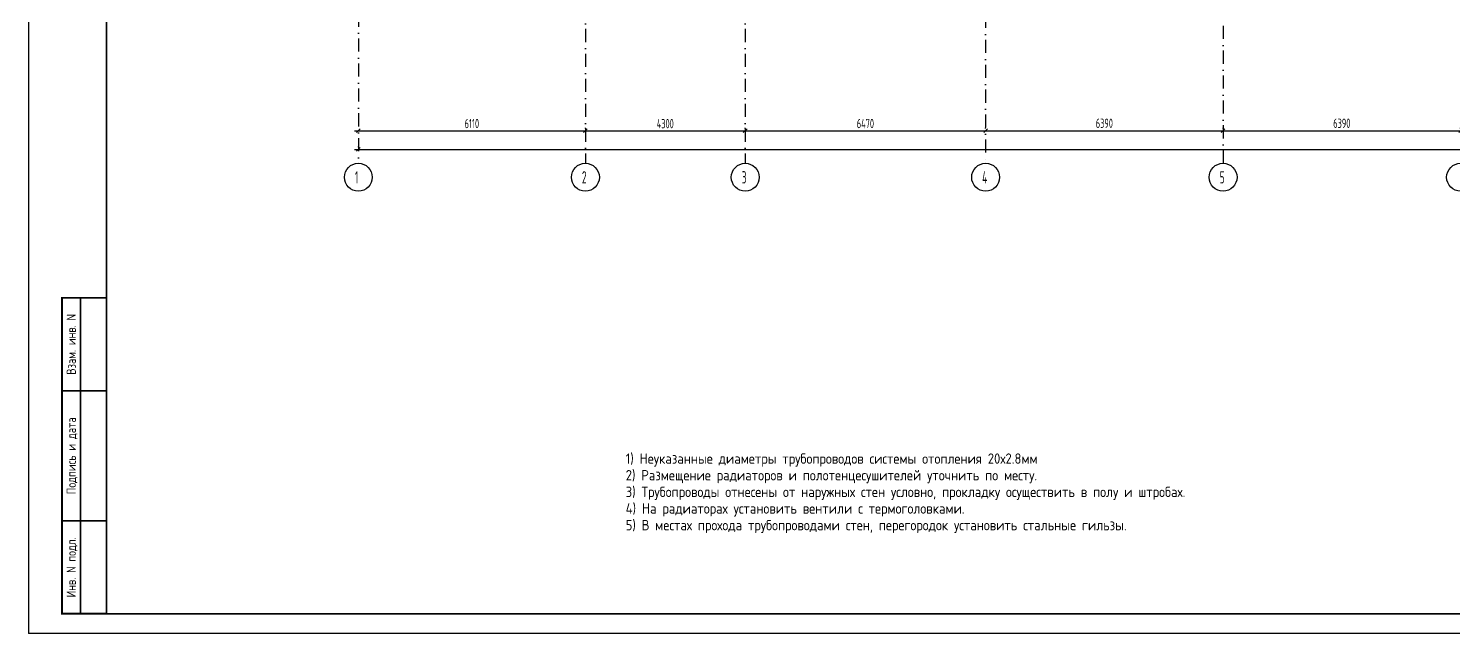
# Model space of a CAD drawing. Extents: x -1560602 to 321118, y -2308202 to -430103.
# Drawn here: x -1560602 to -1522256, y -2308202 to -2291922 of the extents above; entities that cross this region are included whole.
import ezdxf
from ezdxf.enums import TextEntityAlignment as Align

# ---------------------------------------------------------------- set-up
doc = ezdxf.new("R2010")
doc.units = 0
doc.header["$MEASUREMENT"] = 0
doc.header["$PDSIZE"] = -5
doc.linetypes.add('Dot & Dashed', pattern=[670.277762, 352.777767, -176.388884, 0, -141.111112])
doc.linetypes.add('Штрихпунктирная', pattern=[0.670278, 0.352778, -0.176389, 0, -0.141111])
doc.layers.get('0').update_dxf_attribs({"color": 255, "linetype": 'CONTINUOUS'})
doc.layers.get('Defpoints').update_dxf_attribs({"linetype": 'CONTINUOUS'})
for name, color, linetype in [('ALL', 255, 'CONTINUOUS'), ('Оси', 253, 'Dot & Dashed'), ('РАЗМЕРЫ', 255, 'CONTINUOUS')]:
    doc.layers.add(name, color=color, linetype=linetype)
doc.styles.add('GOST 2.304', font='CS_Gost2304.shx', dxfattribs={"width": 0.7})
doc.styles.get("Standard").update_dxf_attribs({"font": 'spds.shx', "width": 0.7, "height": 250})
doc.styles.add('СГЕНЕРИР_СТИЛЬ_1', font='')
doc.styles.get('СГЕНЕРИР_СТИЛЬ_1').set_extended_font_data('GOST_type_A')
doc.dimstyles.new('SPDS', dxfattribs={"dimscale": 100, "dimtxt": 2.5, "dimasz": 1, "dimexe": 0.75, "dimexo": 0.625, "dimtad": 1, "dimdec": 0, "dimtxsty": 'GOST 2.304', "dimblk": 'OBLIQUE', "dimcen": 2.5, "dimdle": 1, "dimadec": 0, "dimazin": 2, "dimtfac": 0.75, "dimtdec": 0, "dimtmove": 0, "dimatfit": 0, "dimfxl": 1, "dimtolj": 1, "dimarcsym": 1})

# ---------------------------------------------------------------- blocks, each defined once
blk = doc.blocks.new('ARROWHEAD_6')
at = {"color": 0, "linetype": 'Continuous', "lineweight": 0}
for p, q in [((0, 0), (-1, 0)), ((-0.5, -0.5), (0.5, 0.5))]:
    blk.add_line(p, q, dxfattribs=at)
blk = doc.blocks.new('_Oblique')
at = {"color": 0, "linetype": 'ByBlock', "lineweight": -2}
blk.add_line((-0.5, -0.5), (0.5, 0.5), dxfattribs=at)
blk = doc.blocks.new('*D196')
at = {"layer": 'Defpoints', "color": 0, "transparency": 16777216}
for p in [(-1551726, -2294674), (-1545616, -2294674), (-1545616, -2294674)]:
    blk.add_point(p, dxfattribs=at)
at = {"layer": 'РАЗМЕРЫ', "color": 0, "lineweight": -2, "transparency": 16777216}
for p, q in [((-1545616, -2294612), (-1545616, -2294599)), ((-1551826, -2294674), (-1545516, -2294674)), ((-1551726, -2294737), (-1551726, -2294749))]:
    blk.add_line(p, q, dxfattribs=at)
at = {"layer": 'РАЗМЕРЫ', "color": 0, "lineweight": -2, "transparency": 16777216, "xscale": 100, "yscale": 100, "zscale": 100, "rotation": 180}
blk.add_blockref('_Oblique', (-1551726, -2294674), dxfattribs=at)
at = {"layer": 'РАЗМЕРЫ', "color": 0, "lineweight": -2, "transparency": 16777216, "xscale": 100, "yscale": 100, "zscale": 100}
blk.add_blockref('_Oblique', (-1545616, -2294674), dxfattribs=at)
at = {"layer": 'РАЗМЕРЫ', "color": 0, "transparency": 16777216, "insert": (-1548671, -2294480), "char_height": 250, "attachment_point": 5}
blk.add_mtext('\\A1;6110', dxfattribs=at)
blk = doc.blocks.new('*D197')
at = {"layer": 'Defpoints', "color": 0, "transparency": 16777216}
for p in [(-1545616, -2294674), (-1541316, -2294674), (-1541316, -2294674)]:
    blk.add_point(p, dxfattribs=at)
at = {"layer": 'РАЗМЕРЫ', "color": 0, "lineweight": -2, "transparency": 16777216}
for p, q in [((-1545616, -2294612), (-1545616, -2294599)), ((-1545716, -2294674), (-1541216, -2294674)), ((-1541316, -2294737), (-1541316, -2294749))]:
    blk.add_line(p, q, dxfattribs=at)
at = {"layer": 'РАЗМЕРЫ', "color": 0, "lineweight": -2, "transparency": 16777216, "xscale": 100, "yscale": 100, "zscale": 100, "rotation": 180}
blk.add_blockref('_Oblique', (-1545616, -2294674), dxfattribs=at)
at = {"layer": 'РАЗМЕРЫ', "color": 0, "lineweight": -2, "transparency": 16777216, "xscale": 100, "yscale": 100, "zscale": 100}
blk.add_blockref('_Oblique', (-1541316, -2294674), dxfattribs=at)
at = {"layer": 'РАЗМЕРЫ', "color": 0, "transparency": 16777216, "insert": (-1543466, -2294482), "char_height": 250, "attachment_point": 5}
blk.add_mtext('\\A1;4300', dxfattribs=at)
blk = doc.blocks.new('*D198')
at = {"layer": 'Defpoints', "color": 0, "transparency": 16777216}
for p in [(-1541316, -2294674), (-1534846, -2294674), (-1534846, -2294674)]:
    blk.add_point(p, dxfattribs=at)
at = {"layer": 'РАЗМЕРЫ', "color": 0, "lineweight": -2, "transparency": 16777216}
for p, q in [((-1541316, -2294612), (-1541316, -2294599)), ((-1534846, -2294612), (-1534846, -2294599)), ((-1541416, -2294674), (-1534746, -2294674))]:
    blk.add_line(p, q, dxfattribs=at)
at = {"layer": 'РАЗМЕРЫ', "color": 0, "lineweight": -2, "transparency": 16777216, "xscale": 100, "yscale": 100, "zscale": 100, "rotation": 180}
blk.add_blockref('_Oblique', (-1541316, -2294674), dxfattribs=at)
at = {"layer": 'РАЗМЕРЫ', "color": 0, "lineweight": -2, "transparency": 16777216, "xscale": 100, "yscale": 100, "zscale": 100}
blk.add_blockref('_Oblique', (-1534846, -2294674), dxfattribs=at)
at = {"layer": 'РАЗМЕРЫ', "color": 0, "transparency": 16777216, "insert": (-1538081, -2294480), "char_height": 250, "attachment_point": 5}
blk.add_mtext('\\A1;6470', dxfattribs=at)
blk = doc.blocks.new('*D199')
at = {"layer": 'Defpoints', "color": 0, "transparency": 16777216}
for p in [(-1534846, -2294674), (-1528456, -2294674), (-1528456, -2294674)]:
    blk.add_point(p, dxfattribs=at)
at = {"layer": 'РАЗМЕРЫ', "color": 0, "lineweight": -2, "transparency": 16777216}
for p, q in [((-1534846, -2294612), (-1534846, -2294599)), ((-1534946, -2294674), (-1528356, -2294674)), ((-1528456, -2294737), (-1528456, -2294749))]:
    blk.add_line(p, q, dxfattribs=at)
at = {"layer": 'РАЗМЕРЫ', "color": 0, "lineweight": -2, "transparency": 16777216, "xscale": 100, "yscale": 100, "zscale": 100, "rotation": 180}
blk.add_blockref('_Oblique', (-1534846, -2294674), dxfattribs=at)
at = {"layer": 'РАЗМЕРЫ', "color": 0, "lineweight": -2, "transparency": 16777216, "xscale": 100, "yscale": 100, "zscale": 100}
blk.add_blockref('_Oblique', (-1528456, -2294674), dxfattribs=at)
at = {"layer": 'РАЗМЕРЫ', "color": 0, "transparency": 16777216, "insert": (-1531651, -2294472), "char_height": 250, "attachment_point": 5}
blk.add_mtext('\\A1;6390', dxfattribs=at)
blk = doc.blocks.new('*D200')
at = {"layer": 'Defpoints', "color": 0, "transparency": 16777216}
for p in [(-1528456, -2294674), (-1522066, -2294674), (-1522066, -2294674)]:
    blk.add_point(p, dxfattribs=at)
at = {"layer": 'РАЗМЕРЫ', "color": 0, "lineweight": -2, "transparency": 16777216}
for p, q in [((-1528456, -2294612), (-1528456, -2294599)), ((-1522066, -2294612), (-1522066, -2294599)), ((-1528556, -2294674), (-1521966, -2294674))]:
    blk.add_line(p, q, dxfattribs=at)
at = {"layer": 'РАЗМЕРЫ', "color": 0, "lineweight": -2, "transparency": 16777216, "xscale": 100, "yscale": 100, "zscale": 100, "rotation": 180}
blk.add_blockref('_Oblique', (-1528456, -2294674), dxfattribs=at)
at = {"layer": 'РАЗМЕРЫ', "color": 0, "lineweight": -2, "transparency": 16777216, "xscale": 100, "yscale": 100, "zscale": 100}
blk.add_blockref('_Oblique', (-1522066, -2294674), dxfattribs=at)
at = {"layer": 'РАЗМЕРЫ', "color": 0, "transparency": 16777216, "insert": (-1525261, -2294472), "char_height": 250, "attachment_point": 5}
blk.add_mtext('\\A1;6390', dxfattribs=at)
blk = doc.blocks.new('*D214')
at = {"layer": 'Defpoints', "color": 0, "transparency": 16777216}
for p in [(-1551726, -2295174), (-1483476, -2295174), (-1483476, -2295174)]:
    blk.add_point(p, dxfattribs=at)
at = {"layer": 'РАЗМЕРЫ', "color": 0, "lineweight": -2, "transparency": 16777216}
for p, q in [((-1551826, -2295174), (-1483376, -2295174)), ((-1551726, -2295111), (-1551726, -2295099)), ((-1483476, -2295111), (-1483476, -2295099))]:
    blk.add_line(p, q, dxfattribs=at)
at = {"layer": 'РАЗМЕРЫ', "color": 0, "lineweight": -2, "transparency": 16777216, "xscale": 100, "yscale": 100, "zscale": 100, "rotation": 180}
blk.add_blockref('_Oblique', (-1551726, -2295174), dxfattribs=at)
at = {"layer": 'РАЗМЕРЫ', "color": 0, "lineweight": -2, "transparency": 16777216, "xscale": 100, "yscale": 100, "zscale": 100}
blk.add_blockref('_Oblique', (-1483476, -2295174), dxfattribs=at)
at = {"layer": 'РАЗМЕРЫ', "color": 0, "transparency": 16777216, "insert": (-1517601, -2294972), "char_height": 250, "attachment_point": 5}
blk.add_mtext('\\A1;68250', dxfattribs=at)

msp = doc.modelspace()

# ---------------------------------------------------------------- linework, layer by layer
at = {"color": 0, "lineweight": 35, "ltscale": 100}
for p, q in [((-1558501.6, -2307671.1), (-1558501.6, -2235044.1)), ((-1477001.6, -2307671.1), (-1558501.6, -2307671.1))]:
    msp.add_line(p, q, dxfattribs=at)
at = {"layer": 'ALL', "color": 0, "const_width": 50}
msp.add_lwpolyline([(-1558501.6, -2299171.4), (-1559702.3, -2299171.4), (-1559702.3, -2307671.1), (-1558501.6, -2307671.1)], close=True, dxfattribs=at)
for points in [[(-1559202, -2299171.4), (-1559201.7, -2307671.1)], [(-1558501.6, -2301671.4), (-1559702.3, -2301671.4)], [(-1558501.7, -2305171.4), (-1559702.3, -2305171.4)]]:
    msp.add_lwpolyline(points, dxfattribs=at)
at = {"layer": 'Defpoints', "color": 0, "linetype": 'Continuous', "ltscale": 100}
for p in [(-1560601.6, -2234544.1), (-1476440.2, -2308202.4)]:
    msp.add_line(p, (-1560601.6, -2308202.4), dxfattribs=at)
at = {"layer": 'Оси', "color": 0, "linetype": 'Штрихпунктирная', "lineweight": -3, "ltscale": 1000}
for p, q in [((-1528455.7, -2270393.9), (-1528455.7, -2295548.9)), ((-1534845.7, -2271443.9), (-1534845.7, -2295548.9)), ((-1545615.7, -2272493.9), (-1545615.7, -2295548.9)), ((-1541315.7, -2272493.9), (-1541315.7, -2295548.9)), ((-1551725.7, -2276773.9), (-1551725.7, -2295548.9))]:
    msp.add_line(p, q, dxfattribs=at)
at = {"layer": 'Оси', "color": 0, "linetype": 'Continuous'}
for p, q in [((-1551725.6, -2294674.4), (-1545615.9, -2294674.4)), ((-1545615.6, -2294674.4), (-1541315.9, -2294674.4)), ((-1541315.6, -2294674.4), (-1534845.9, -2294674.4)), ((-1534845.6, -2294674.4), (-1528455.9, -2294674.4)), ((-1528455.6, -2294674.4), (-1522065.9, -2294674.4)), ((-1551725.6, -2295173.9), (-1483475.9, -2295173.9))]:
    msp.add_line(p, q, dxfattribs=at)
at = {"layer": 'Оси', "color": 0, "linetype": 'Continuous', "ltscale": 100}
for centre in [(-1551725.7, -2295923.9), (-1545615.7, -2295923.9), (-1541315.7, -2295923.9), (-1534845.7, -2295923.9), (-1528455.7, -2295923.9), (-1522065.7, -2295923.9)]:
    msp.add_circle(centre, 375, dxfattribs=at)

# ---------------------------------------------------------------- block references
at = {"layer": 'Оси', "color": 0, "xscale": 0.1425, "yscale": 0.1425, "zscale": 0.1425, "rotation": 180}
for p in [(-1551725.7, -2294674.4), (-1545615.7, -2294674.4), (-1534845.7, -2294674.4), (-1528455.7, -2294674.4)]:
    msp.add_blockref('ARROWHEAD_6', p, dxfattribs=at)
at = {"layer": 'Оси', "color": 0, "xscale": 0.1425, "yscale": 0.1425, "zscale": 0.1425}
for p in [(-1545615.7, -2294674.4), (-1534845.7, -2294674.4), (-1528455.7, -2294674.4)]:
    msp.add_blockref('ARROWHEAD_6', p, dxfattribs=at)

# ---------------------------------------------------------------- texts
at = {"color": 0, "lineweight": -3, "insert": (-1544531.3, -2303356.2), "char_height": 279.329, "width": 25418.482, "attachment_point": 1, "line_spacing_factor": 0.961203}
msp.add_mtext('{\\W1.1;1) Неуказанные диаметры трубопроводов системы отопления 20х2.8мм\\P2) Размещение радиаторов и полотенцесушителей уточнить по месту.\\P3) Трубопроводы отнесены от наружных стен условно, прокладку осуществить в полу и штробах.\\P4) На радиаторах установить вентили с термоголовками.\\P5) В местах прохода трубопроводами стен, перегородок установить стальные гильзы.}', dxfattribs=at)
at = {"layer": 'ALL', "color": 0}
for s, p in [('Взам. инв. N', (-1559452, -2300421.4)), ('Подпись и дата', (-1559452, -2303421.4)), ('Инв. N подл.', (-1559452, -2306421.3))]:
    msp.add_text(s, height=250, rotation=90, dxfattribs=at).set_placement(p, align=Align.MIDDLE_CENTER)
at = {"layer": 'Оси', "color": 0, "linetype": 'Continuous', "width": 0.7}
for s, p in [('1', (-1551819.4, -2296091.3)), ('2', (-1545709.4, -2296091.3)), ('3', (-1541409.4, -2296091.3)), ('4', (-1534939.4, -2296091.3)), ('5', (-1528549.4, -2296091.3))]:
    msp.add_text(s, height=330, dxfattribs=at).set_placement(p)
at = {"layer": 'Оси', "color": 0, "ltscale": 100, "char_height": 0.23, "attachment_point": 5, "style": 'СГЕНЕРИР_СТИЛЬ_1'}
for s, insert in [('\\A1;6110000', (-1548670.7, -2294674.2)), ('\\A1;4300000', (-1543465.7, -2294674.2)), ('\\A1;6470000', (-1538080.7, -2294674.2)), ('\\A1;6390000', (-1531650.7, -2294674.2)), ('\\A1;6390000', (-1525260.7, -2294674.2))]:
    msp.add_mtext(s, dxfattribs=dict(at, insert=insert))

# ---------------------------------------------------------------- dimensions: what is measured, and where the dimension line sits
at = {"layer": 'РАЗМЕРЫ', "color": 0}
for base, p1, p2, picture, middle in [((-1545615.7, -2294674.4), (-1551725.7, -2294674.2), (-1545615.7, -2294674.4), '*D196', (-1548670.7, -2294479.7)), ((-1541315.7, -2294674.4), (-1545615.7, -2294674.4), (-1541315.7, -2294674.4), '*D197', (-1543465.7, -2294481.7)), ((-1534845.7, -2294674.4), (-1541315.7, -2294674.4), (-1534845.7, -2294674.4), '*D198', (-1538080.7, -2294479.7)), ((-1528455.7, -2294674.4), (-1534845.7, -2294674.4), (-1528455.7, -2294674.2), '*D199', (-1531650.7, -2294472.4)), ((-1522065.7, -2294674.4), (-1528455.7, -2294674.4), (-1522065.7, -2294674.4), '*D200', (-1525260.7, -2294472.4)), ((-1483475.9, -2295173.9), (-1551725.7, -2295173.9), (-1483475.9, -2295173.9), '*D214', (-1517600.8, -2294971.5))]:
    dim = msp.add_linear_dim(base=base, p1=p1, p2=p2, dimstyle='SPDS', override={"dimscale": 100, "dimlfac": 1, "dimtxsty": 'STANDARD', "dimtolj": 1}, dxfattribs=at)
    dim.commit()
    dim.dimension.update_dxf_attribs({"geometry": picture, "text_midpoint": middle})

doc.saveas('drawing.dxf')
